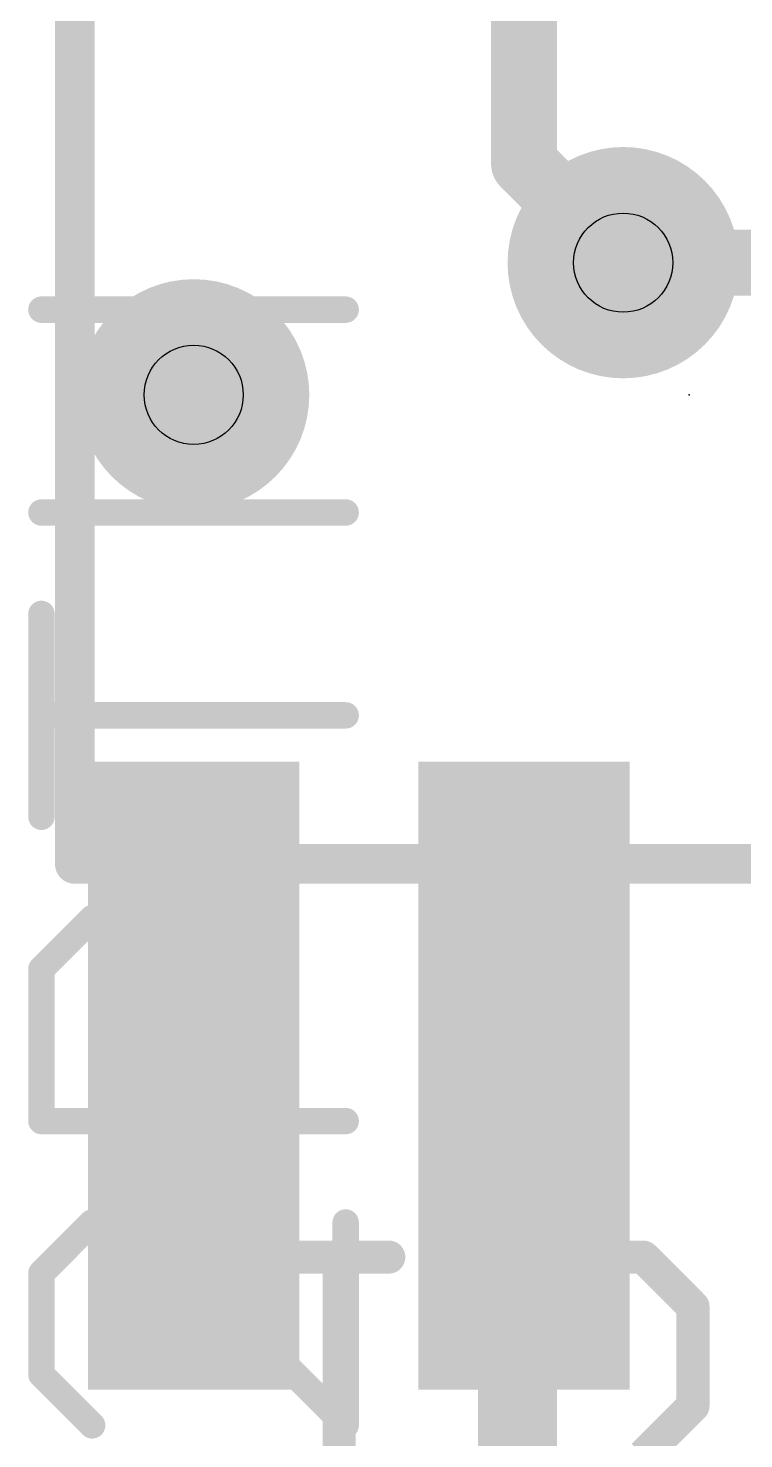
# Model space of a CAD drawing. Extents: x -26 to 81, y -15 to 33.
# Drawn here: x 3.17 to 5.92, y 3.61 to 9.03 of the extents above; entities that cross this region are included whole.
import ezdxf

# ---------------------------------------------------------------- set-up
doc = ezdxf.new("R2010")
doc.units = 0
for name, color, linetype in [('1', 12, 'CONTINUOUS'), ('16', 132, 'CONTINUOUS'), ('18', 110, 'CONTINUOUS'), ('21', 53, 'CONTINUOUS'), ('23', 53, 'CONTINUOUS'), ('25', 253, 'CONTINUOUS'), ('27', 253, 'CONTINUOUS'), ('29', 253, 'CONTINUOUS'), ('31', 253, 'CONTINUOUS'), ('44', 253, 'CONTINUOUS'), ('51', 53, 'CONTINUOUS')]:
    doc.layers.add(name, color=color, linetype=linetype)

# ---------------------------------------------------------------- blocks, each defined once
blk = doc.blocks.new('RECT')
blk.add_solid([(-0.5, -0.5), (0.5, -0.5), (-0.5, 0.5), (0.5, 0.5)])
blk = doc.blocks.new('ROUNDV')
at = {"const_width": 0.5}
blk.add_lwpolyline([(0, -0.25, 1), (0, 0.25, 1), (0, -0.25)], format="xyb", dxfattribs=at)

msp = doc.modelspace()

# ---------------------------------------------------------------- linework, layer by layer
at = {"layer": '1', "const_width": 0.254}
for points in [[(5.08, 10.2362), (5.08, 8.509)], [(5.08, 8.509), (5.461, 8.128)], [(5.08, 5.0038), (5.08, 1.27)]]:
    msp.add_lwpolyline(points, dxfattribs=at)
at = {"layer": '1', "const_width": 0.127}
for points in [[(5.1249, 8.5539, 1), (5.0351, 8.4641)], [(5.0165, 8.509, 1), (5.1435, 8.509)], [(5.4161, 8.0831, 1), (5.5059, 8.1729)], [(5.1435, 5.0038, 1), (5.0165, 5.0038)]]:
    msp.add_lwpolyline(points, format="xyb", dxfattribs=at)
at = {"layer": '16', "const_width": 0.254}
msp.add_lwpolyline([(5.461, 8.128), (8.382, 8.128)], dxfattribs=at)
at = {"layer": '16', "const_width": 0.127}
msp.add_lwpolyline([(5.461, 8.1915, 1), (5.461, 8.0645)], format="xyb", dxfattribs=at)
at = {"layer": '21', "const_width": 0.1524}
msp.add_lwpolyline([(3.353, 9.423), (3.353, 5.817)], dxfattribs=at)
at = {"layer": '21', "const_width": 0.0762}
msp.add_lwpolyline([(3.3149, 5.817, 1), (3.3911, 5.817)], format="xyb", dxfattribs=at)
at = {"layer": '23'}
msp.add_point((5.715, 7.62), dxfattribs=at)
at = {"layer": '25', "const_width": 0.127}
for points in [[(4.1786, 4.3063), (4.56, 4.3063)], [(4.3693, 3.353), (4.3693, 4.3063)], [(4.9667, 3.1623), (4.9667, 4.3063)], [(4.9667, 4.3063), (5.5387, 4.3063)], [(5.5387, 4.3063), (5.7293, 4.1156)], [(5.7293, 4.1156), (5.7293, 3.7343)], [(5.7293, 3.7343), (5.5387, 3.5436)]]:
    msp.add_lwpolyline(points, dxfattribs=at)
at = {"layer": '25', "const_width": 0.0635}
for points in [[(4.1786, 4.338, 1), (4.1786, 4.2745)], [(4.401, 4.3063, 1), (4.3375, 4.3063)], [(4.56, 4.2745, 1), (4.56, 4.338)], [(4.9984, 4.3063, 1), (4.9349, 4.3063)], [(4.9667, 4.338, 1), (4.9667, 4.2745)], [(5.5611, 4.3287, 1), (5.5162, 4.2838)], [(5.5387, 4.2745, 1), (5.5387, 4.338)], [(5.7611, 4.1156, 1), (5.6976, 4.1156)], [(5.7069, 4.0932, 1), (5.7518, 4.1381)], [(5.7518, 3.7118, 1), (5.7069, 3.7567)], [(5.6976, 3.7343, 1), (5.7611, 3.7343)]]:
    msp.add_lwpolyline(points, format="xyb", dxfattribs=at)
at = {"layer": '27', "const_width": 0.1016}
for points in [[(3.2248, 7.9474), (4.3942, 7.9474)], [(3.8095, 7.1678), (3.8095, 7.9474)], [(4.3942, 7.1678), (3.2248, 7.1678)], [(3.2248, 5.9984), (3.2248, 6.778)], [(4.3942, 6.3882), (3.2248, 6.3882)], [(3.2248, 5.4137), (3.4197, 5.6086)], [(3.4197, 5.6086), (3.8095, 5.6086)], [(3.8095, 5.6086), (4.0044, 5.4137)], [(3.2248, 4.829), (3.2248, 5.4137)], [(4.0044, 5.4137), (4.0044, 4.829)], [(4.3942, 4.829), (3.2248, 4.829)], [(3.4197, 4.4392), (3.2248, 4.2443)], [(3.6146, 4.4392), (3.4197, 4.4392)], [(4.3942, 3.6596), (3.6146, 4.4392)], [(4.3942, 4.4392), (4.3942, 3.6596)], [(3.2248, 4.2443), (3.2248, 3.8545)], [(3.2248, 3.8545), (3.4197, 3.6596)]]:
    msp.add_lwpolyline(points, dxfattribs=at)
at = {"layer": '27', "const_width": 0.0508}
for points in [[(3.2248, 7.9728, 1), (3.2248, 7.922)], [(3.8349, 7.9474, 1), (3.7841, 7.9474)], [(4.3942, 7.922, 1), (4.3942, 7.9728)], [(3.2248, 7.1932, 1), (3.2248, 7.1424)], [(4.3942, 7.1424, 1), (4.3942, 7.1932)], [(3.7841, 7.1678, 1), (3.8349, 7.1678)], [(3.2502, 6.778, 1), (3.1994, 6.778)], [(3.2248, 6.4136, 1), (3.2248, 6.3628)], [(4.3942, 6.3628, 1), (4.3942, 6.4136)], [(3.1994, 5.9984, 1), (3.2502, 5.9984)], [(3.4197, 5.634, 1), (3.4197, 5.5832)], [(3.4377, 5.5906, 1), (3.4017, 5.6265)], [(3.8275, 5.6265, 1), (3.7915, 5.5906)], [(3.8095, 5.5832, 1), (3.8095, 5.634)], [(3.2502, 5.4137, 1), (3.1994, 5.4137)], [(3.2068, 5.4316, 1), (3.2428, 5.3957)], [(4.0298, 5.4137, 1), (3.979, 5.4137)], [(3.9864, 5.3957, 1), (4.0224, 5.4316)], [(3.2248, 4.8544, 1), (3.2248, 4.8036)], [(4.3942, 4.8036, 1), (4.3942, 4.8544)], [(3.1994, 4.829, 1), (3.2502, 4.829)], [(3.979, 4.829, 1), (4.0298, 4.829)], [(3.4197, 4.4646, 1), (3.4197, 4.4138)], [(3.4377, 4.4212, 1), (3.4017, 4.4572)], [(3.6326, 4.4572, 1), (3.5966, 4.4212)], [(3.6146, 4.4138, 1), (3.6146, 4.4646)], [(4.4196, 4.4392, 1), (4.3688, 4.4392)], [(3.2068, 4.2623, 1), (3.2428, 4.2263)], [(3.2502, 4.2443, 1), (3.1994, 4.2443)], [(3.2428, 3.8725, 1), (3.2068, 3.8365)], [(3.1994, 3.8545, 1), (3.2502, 3.8545)], [(3.4017, 3.6416, 1), (3.4377, 3.6776)], [(4.3762, 3.6416, 1), (4.4122, 3.6776)], [(4.3688, 3.6596, 1), (4.4196, 3.6596)]]:
    msp.add_lwpolyline(points, format="xyb", dxfattribs=at)
at = {"layer": '44'}
for centre in [(5.461, 8.128), (3.81, 7.62)]:
    msp.add_circle(centre, 0.1905, dxfattribs=at)
at = {"layer": '51', "const_width": 0.1524}
msp.add_lwpolyline([(3.353, 5.817), (8.077, 5.817)], dxfattribs=at)
at = {"layer": '51', "const_width": 0.0762}
msp.add_lwpolyline([(3.353, 5.8551, 1), (3.353, 5.7789)], format="xyb", dxfattribs=at)

# ---------------------------------------------------------------- block references
at = {"layer": '1', "xscale": 0.6096, "yscale": 2.2098, "rotation": 180}
for p in [(3.81, 5.0038), (5.08, 5.0038)]:
    msp.add_blockref('RECT', p, dxfattribs=at)
at = {"layer": '18', "xscale": 0.889, "yscale": 0.889}
for p in [(5.461, 8.128), (5.461, 8.128), (3.81, 7.62), (3.81, 7.62)]:
    msp.add_blockref('ROUNDV', p, dxfattribs=at)
at = {"layer": '29', "xscale": 0.8128, "yscale": 2.413, "rotation": 180}
for p in [(3.81, 5.0038), (5.08, 5.0038)]:
    msp.add_blockref('RECT', p, dxfattribs=at)
at = {"layer": '31', "xscale": 0.6096, "yscale": 2.2098, "rotation": 180}
for p in [(3.81, 5.0038), (5.08, 5.0038)]:
    msp.add_blockref('RECT', p, dxfattribs=at)
at = {"layer": '51', "xscale": 0.3556, "yscale": 1.016, "rotation": 180}
for p in [(3.81, 5.2578), (5.08, 5.2578)]:
    msp.add_blockref('RECT', p, dxfattribs=at)

doc.saveas('drawing.dxf')
